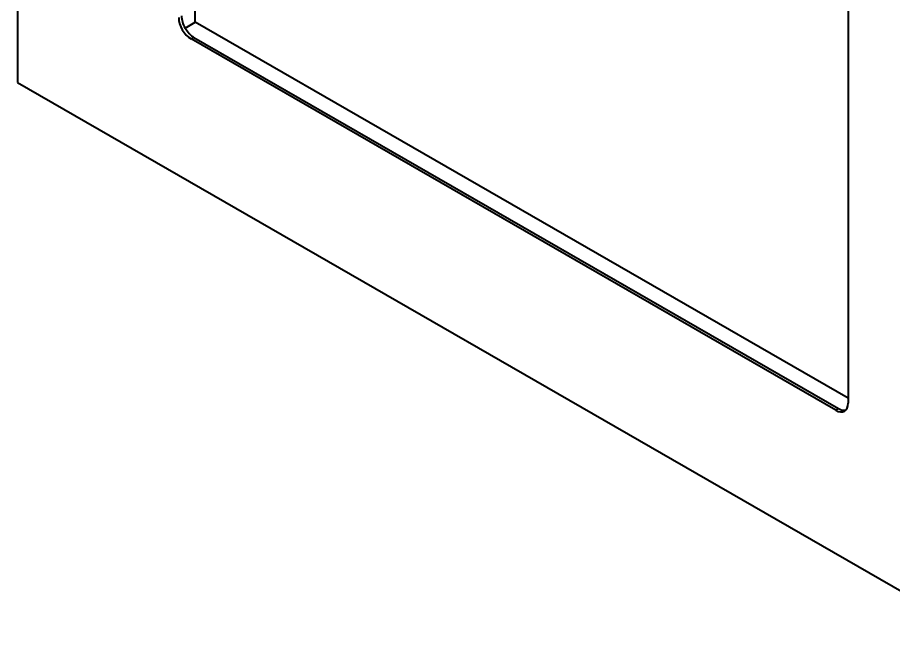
# Model space of a CAD drawing. Header units: inches. Extents: x 6934 to 18973, y 4254 to 7629.
# Drawn here: x 10566.2 to 10966, y 6365.9 to 6656.1 of the extents above; entities that cross this region are included whole.
import ezdxf

# ---------------------------------------------------------------- set-up
doc = ezdxf.new("R2010")
doc.units = ezdxf.units.IN
doc.header["$MEASUREMENT"] = 0
doc.layers.add('POWER SUPPLY CASE OUTLINE$0$가시적인 것(ISO)', color=3, linetype='Continuous', lineweight=40, true_color=0x00ff00)
doc.layers.add('POWER SUPPLY CASE OUTLINE$0$가시적인 좁은 것(ISO)', color=3, linetype='Continuous', lineweight=35, true_color=0x00ff00)

msp = doc.modelspace()

# ---------------------------------------------------------------- linework, layer by layer
at = {"layer": 'POWER SUPPLY CASE OUTLINE$0$가시적인 것(ISO)'}
for p, q in [((10566.231, 7208.634), (10566.231, 6626.54)), ((10647.35, 6653.961), (10647.35, 7096.516)), ((10945.24, 6918.433), (10945.24, 6480.227)), ((10642.731, 6651.301), (10647.35, 6653.961)), ((10945.24, 6482.417), (10647.35, 6653.961)), ((10939.583, 6476.944), (10645.427, 6646.338)), ((10646.728, 6647.087), (10940.885, 6477.694)), ((10566.231, 6626.54), (11018.779, 6365.935))]:
    msp.add_line(p, q, dxfattribs=at)
for centre, major_axis, start_param, end_param in [((10645.427, 6652.878), (-3.992, 6.933), 0.7873319, 2.3581282), ((10646.728, 6653.627), (3.992, -6.933), 3.9289245, 5.4997209), ((10939.583, 6483.485), (3.992, -6.933), 5.4997209, 7.0705172), ((10940.885, 6484.234), (3.992, -6.933), 5.4997209, 6.1201429)]:
    msp.add_ellipse(centre, major_axis=major_axis, ratio=0.5780931, start_param=start_param, end_param=end_param, dxfattribs=at)
at = {"layer": 'POWER SUPPLY CASE OUTLINE$0$가시적인 좁은 것(ISO)'}
for p, q in [((10645.427, 6646.338), (10646.728, 6647.087)), ((10939.583, 6476.944), (10940.885, 6477.694))]:
    msp.add_line(p, q, dxfattribs=at)

doc.saveas('drawing.dxf')
